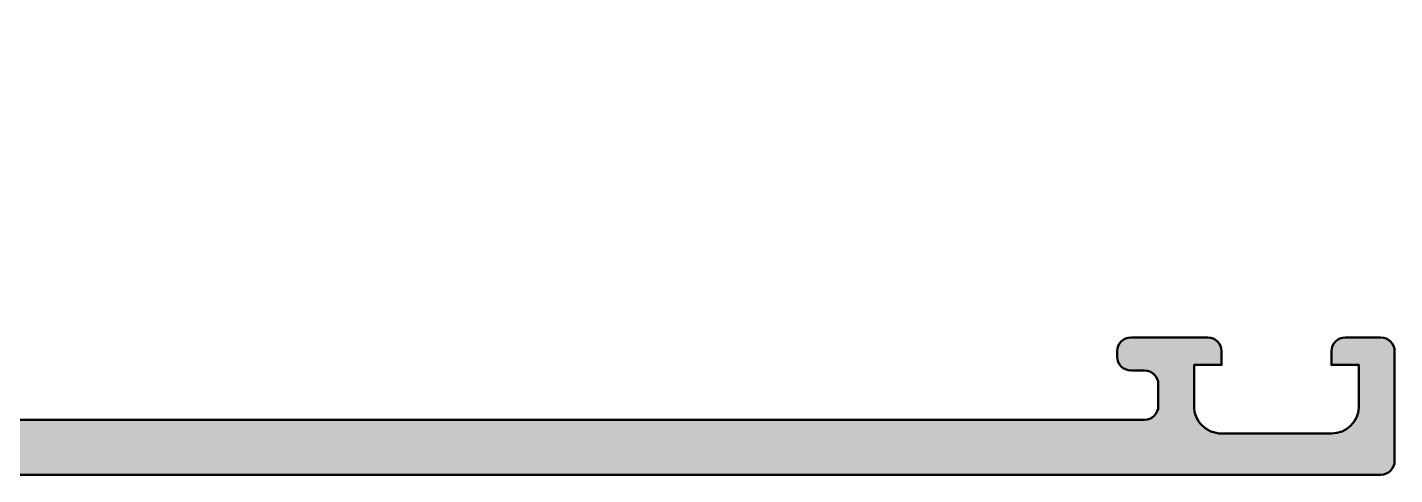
# Model space of a CAD drawing. Extents: x 0 to 125, y 0 to 90.
# Drawn here: x 75.25 to 125, y 0 to 16.3 of the extents above; entities that cross this region are included whole.
import ezdxf

# ---------------------------------------------------------------- set-up
doc = ezdxf.new("R2010")
doc.units = 0
doc.layers.add('0S-Alu contour', color=7, linetype='Continuous', lineweight=50)
doc.layers.add('0S-Alu hatch', color=252, linetype='Continuous', lineweight=25)

# ---------------------------------------------------------------- blocks, each defined once
blk = doc.blocks.new('462320__40E64D58_705A_4956_896D_1532412B8178_')
at = {"layer": '0S-Alu hatch'}
h = blk.add_hatch(color=256, dxfattribs=at)
edge = h.paths.add_edge_path()
edge.add_ellipse((68.10000000000002, 3.431119203401289), major_axis=(-0.9999999999999974, 0), ratio=1, start_angle=0, end_angle=85.91438322002472, ccw=False)
edge.add_line((67.10000000000002, 3.43111920340128), (67.1, 10.09999999999999))
edge.add_ellipse((67.6, 10.1), major_axis=(-0.5, 0), ratio=1, start_angle=270, end_angle=360, ccw=False)
edge.add_line((67.6, 10.6), (68.49999999999999, 10.6))
edge.add_arc((68.5, 11.1), 0.5, 269.9999999999984, 360)
edge.add_line((69, 11.09999999999999), (69.00000000000001, 12.49999999999996))
edge.add_ellipse((69.07883644654306, 12.7675205919931), major_axis=(-0.2788950563274501, 0), ratio=1, start_angle=-1.1645893740912925, end_angle=73.58012358050729, ccw=False)
edge.add_line((68.799999, 12.77318899999144), (68.79999899999997, 13.22678299999147))
edge.add_ellipse((69.07886709564316, 13.23244365946848), major_axis=(-0.2789255417371709, 0), ratio=1, start_angle=-73.57540544464479, end_angle=1.1628700728767853, ccw=False)
edge.add_line((68.99999999999999, 13.49998699999144), (69.00000000000001, 15.37999799999997))
edge.add_arc((68.69999999999999, 15.37999799999996), 0.3000000000000256, 0, 90.00000000000273)
edge.add_line((68.69999999999997, 15.67999799999998), (67.72002568095722, 15.67999799999998))
edge.add_arc((67.7200256809572, 15.37999799999996), 0.3000000000000149, 89.99999999999729, 180)
edge.add_line((67.4200256809572, 15.37999799999998), (67.42002568095724, 12.61999999999997))
edge.add_ellipse((67.30002568095723, 12.62), major_axis=(-0.1200000000000045, 0), ratio=1, start_angle=89.99999999999329, end_angle=180, ccw=False)
edge.add_line((67.30002568095722, 12.49999999999999), (62.99999999999995, 12.49999999999999))
edge.add_ellipse((62.99999999999992, 12.99999999999992), major_axis=(-0.4999999999999325, 0), ratio=1, start_angle=0, end_angle=90.00000000000318, ccw=False)
edge.add_line((62.49999999999999, 12.99999999999988), (62.50000000000004, 13.69999999999994))
edge.add_line((62.50000000000004, 13.69999999999994), (63.88149545762224, 16.09282032302726))
edge.add_arc((63.76188021535142, 16.16188021535142), 0.1381197846484381, 330.0000000000289, 456.0127701438561)
edge.add_arc((64.27116275502874, 11.32674727786205), 4.999999999998759, 96.01277014383926, 160.087090314012)
edge.add_ellipse((59.10000000000001, 13.20000000000093), major_axis=(-0.5000000000009809, 0), ratio=1, start_angle=89.99999999999511, end_angle=160.0870903140032, ccw=False)
edge.add_line((59.09999999999996, 12.69999999999995), (10.10000000000018, 12.70000000000003))
edge.add_ellipse((10.1000000000004, 13.20000000000052), major_axis=(-0.5000000000004956, 0), ratio=1, start_angle=19.91290968596462, end_angle=89.99999999997442, ccw=False)
edge.add_arc((4.928837244971571, 11.32674727786149), 4.999999999999381, 19.91290968599246, 83.98722985616362)
edge.add_arc((5.438119784648677, 16.16188021535139), 0.138119784648574, 83.98722985613607, 209.9999999999619)
edge.add_line((5.318504542377729, 16.09282032302718), (6.700000000000023, 13.70000000000005))
edge.add_line((6.700000000000023, 13.70000000000005), (6.70000000000008, 12.99999999999994))
edge.add_ellipse((6.200000000000106, 12.99999999999996), major_axis=(-0.4999999999999734, 0), ratio=1, start_angle=89.9999999999975, end_angle=180, ccw=False)
edge.add_line((6.200000000000085, 12.49999999999999), (1.89997431904267, 12.5))
edge.add_ellipse((1.899974319042669, 12.61999999999992), major_axis=(-0.1199999999999157, 0), ratio=1, start_angle=0, end_angle=90.00000000000051, ccw=False)
edge.add_line((1.779974319042754, 12.61999999999992), (1.779974319042753, 15.37999799999991))
edge.add_arc((1.479974319042749, 15.37999799999991), 0.300000000000004, 0, 90.00000000000026)
edge.add_line((1.479974319042748, 15.67999799999992), (0.4999999999999677, 15.67999799999992))
edge.add_arc((0.4999999999999676, 15.37999799999992), 0.3000000000000007, 89.99999999999999, 180)
edge.add_line((0.1999999999999669, 15.37999799999992), (0.199999999999967, 13.4999869999914))
edge.add_ellipse((0.1211329043567993, 13.23244365946847), major_axis=(-0.2789255417371491, 0), ratio=1, start_angle=178.8371299271139, end_angle=253.57540544464518, ccw=False)
edge.add_line((0.4000009999999671, 13.22678299999141), (0.4000009999999673, 12.7731889999914))
edge.add_ellipse((0.1211635534569229, 12.76752059199303), major_axis=(-0.2788950563274315, 0), ratio=1, start_angle=106.4198764194924, end_angle=181.1645893740976, ccw=False)
edge.add_line((0.1999999999999665, 12.49999999999992), (0.200000000000017, 11))
edge.add_arc((0.7000000000000158, 11), 0.4999999999999988, 180, 270.0000000000001)
edge.add_line((0.7000000000000169, 10.5), (6.399999999999999, 10.5))
edge.add_ellipse((6.399999999999998, 10), major_axis=(-0.5000000000000018, 0), ratio=1, start_angle=180, end_angle=269.9999999999999, ccw=False)
edge.add_line((6.9, 9.999999999999995), (6.899999999999971, 2.800000000000011))
edge.add_ellipse((5.899999999999972, 2.800000000000011), major_axis=(-0.9999999999999991, 0), ratio=1, start_angle=90, end_angle=180, ccw=False)
edge.add_line((5.899999999999971, 1.800000000000011), (2.699999999999988, 1.800000000000011))
edge.add_ellipse((2.699999999999989, 2.800000000000012), major_axis=(-1, 0), ratio=1, start_angle=0, end_angle=90, ccw=False)
edge.add_line((1.699999999999988, 2.800000000000011), (1.699999999999988, 4.5))
edge.add_line((1.699999999999988, 4.5), (1.099999999999995, 4.5))
edge.add_line((1.099999999999995, 4.5), (0, 3.400000000000005))
edge.add_line((0, 3.400000000000005), (0, 0))
edge.add_line((0, 0), (124.5, 0))
edge.add_arc((124.5, 0.4999999999999992), 0.4999999999999992, 270, 360)
edge.add_line((125, 0.499999999999998), (125, 4.499999999999996))
edge.add_arc((124.4999999999999, 4.499999999999976), 0.5000000000000285, 0, 90)
edge.add_line((124.4999999999999, 5.000000000000005), (123.2, 4.999999999999999))
edge.add_arc((123.2, 4.499999999999995), 0.5000000000000036, 89.99999999999837, 180)
edge.add_line((122.7, 4.500000000000002), (122.7, 3.999999999999998))
edge.add_line((122.7, 3.999999999999998), (123.7, 3.999999999999998))
edge.add_line((123.7, 3.999999999999998), (123.7, 2.499999999999976))
edge.add_ellipse((122.7, 2.499999999999992), major_axis=(-1, 0), ratio=1, start_angle=90, end_angle=180, ccw=False)
edge.add_line((122.7, 1.499999999999998), (118.7, 1.499999999999999))
edge.add_ellipse((118.7, 2.49999999999998), major_axis=(-0.9999999999999813, 0), ratio=1, start_angle=0, end_angle=90.0000000000008, ccw=False)
edge.add_line((117.7, 2.49999999999999), (117.7, 3.999999999999999))
edge.add_line((117.7, 3.999999999999999), (118.7, 3.999999999999999))
edge.add_line((118.7, 3.999999999999999), (118.7, 4.499999999999991))
edge.add_arc((118.2, 4.499999999999996), 0.5, 0, 90)
edge.add_line((118.2, 4.999999999999996), (115.3999999999999, 5))
edge.add_arc((115.4, 4.500000000000018), 0.4999999999999814, 90.0000000000016, 180)
edge.add_line((114.9, 4.500000000000006), (114.9, 4.299999999999992))
edge.add_arc((115.4, 4.299999999999987), 0.5, 180, 269.9999999999984)
edge.add_line((115.4, 3.799999999999987), (115.9, 3.799999999999998))
edge.add_ellipse((115.9, 3.299999999999995), major_axis=(-0.5000000000000031, 0), ratio=1, start_angle=180, end_angle=270, ccw=False)
edge.add_line((116.3999999999999, 3.300000000000021), (116.4, 2.499999999999997))
edge.add_ellipse((115.9, 2.499999999999983), major_axis=(-0.4999999999999716, 0), ratio=1, start_angle=89.99999999999511, end_angle=180, ccw=False)
edge.add_line((115.9, 2.000000000000011), (74.10000000000002, 2.000000000000001))
edge.add_line((74.10000000000002, 2.000000000000001), (68.0287529500121, 2.433660503570557))
edge = h.paths.add_edge_path()
edge.add_line((8.900000000000006, 10.9), (65.10000000000001, 10.89999999999995))
edge.add_ellipse((65.10000000000004, 10.39999999999997), major_axis=(-0.4999999999999716, 0), ratio=1, start_angle=180, end_angle=270.00000000000324, ccw=False)
edge.add_line((65.60000000000001, 10.4), (65.60000000000001, 2.200000000000006))
edge.add_ellipse((65.1, 2.200000000000009), major_axis=(-0.5000000000000103, 0), ratio=1, start_angle=90, end_angle=180, ccw=False)
edge.add_line((65.1, 1.699999999999999), (8.900000000000006, 1.699999999999998))
edge.add_ellipse((8.900000000000006, 2.199999999999998), major_axis=(-0.5, 0), ratio=1, start_angle=0, end_angle=89.99999999999977, ccw=False)
edge.add_line((8.400000000000006, 2.199999999999999), (8.400000000000002, 10.4))
edge.add_ellipse((8.900000000000006, 10.4), major_axis=(-0.5000000000000036, 0), ratio=1, start_angle=270, end_angle=360, ccw=False)
at = {"layer": '0S-Alu contour', "color": 7}
for points in [[(5.318504542377729, 16.09282032302718), (6.700000000000023, 13.70000000000005), (6.70000000000008, 12.99999999999994)], [(62.49999999999999, 12.99999999999988), (62.50000000000004, 13.69999999999994), (63.88149545762224, 16.09282032302726)], [(1.479974319042748, 15.67999799999992), (0.4999999999999677, 15.67999799999992)], [(68.69999999999997, 15.67999799999998), (67.72002568095722, 15.67999799999998)], [(0.1999999999999669, 15.37999799999992), (0.199999999999967, 13.4999869999914)], [(1.779974319042754, 12.61999999999992), (1.779974319042753, 15.37999799999991)], [(67.4200256809572, 15.37999799999998), (67.42002568095724, 12.61999999999997)], [(68.99999999999999, 13.49998699999144), (69.00000000000001, 15.37999799999997)], [(0.4000009999999671, 13.22678299999141), (0.4000009999999673, 12.7731889999914)], [(68.799999, 12.77318899999144), (68.79999899999997, 13.22678299999147)], [(0.1999999999999665, 12.49999999999992), (0.200000000000017, 11)], [(6.200000000000085, 12.49999999999999), (1.89997431904267, 12.5)], [(59.09999999999996, 12.69999999999995), (10.10000000000018, 12.70000000000003)], [(67.30002568095722, 12.49999999999999), (62.99999999999995, 12.49999999999999)], [(69, 11.09999999999999), (69.00000000000001, 12.49999999999996)], [(0.7000000000000169, 10.5), (6.399999999999999, 10.5)], [(8.900000000000006, 10.9), (65.10000000000001, 10.89999999999995)], [(67.6, 10.6), (68.49999999999999, 10.6)], [(6.9, 9.999999999999995), (6.899999999999971, 2.800000000000011)], [(8.400000000000006, 2.199999999999999), (8.400000000000002, 10.4)], [(65.60000000000001, 10.4), (65.60000000000001, 2.200000000000005)], [(67.10000000000002, 3.43111920340128), (67.1, 10.09999999999999)], [(118.2, 4.999999999999996), (115.3999999999999, 5)], [(124.4999999999999, 5.000000000000005), (123.2, 4.999999999999999)], [(1.699999999999988, 2.800000000000011), (1.699999999999988, 4.5), (1.099999999999995, 4.5), (0, 3.400000000000005), (0, 0), (124.5, 0)], [(114.9, 4.500000000000006), (114.9, 4.299999999999992)], [(117.7, 2.49999999999999), (117.7, 3.999999999999999), (118.7, 3.999999999999999), (118.7, 4.499999999999991)], [(122.7, 4.500000000000002), (122.7, 3.999999999999998), (123.7, 3.999999999999998), (123.7, 2.499999999999976)], [(125, 0.499999999999998), (125, 4.499999999999996)], [(115.4, 3.799999999999987), (115.9, 3.799999999999998)], [(116.3999999999999, 3.300000000000021), (116.4, 2.499999999999997)], [(115.9, 2.000000000000011), (74.10000000000002, 2.000000000000001), (68.0287529500121, 2.433660503570557)], [(5.899999999999971, 1.800000000000011), (2.699999999999988, 1.800000000000011)], [(65.1, 1.699999999999999), (8.900000000000002, 1.699999999999998)], [(122.7, 1.499999999999998), (118.7, 1.499999999999999)]]:
    blk.add_lwpolyline(points, dxfattribs=at)
for centre, radius, start, end in [((5.438119784648677, 16.16188021535139), 0.138119784648574, 83.98722985613607, 209.9999999999619), ((4.928837244971571, 11.32674727786149), 4.999999999999381, 19.91290968599246, 83.98722985616362), ((64.27116275502874, 11.32674727786205), 4.999999999998759, 96.01277014383926, 160.087090314012), ((63.76188021535142, 16.16188021535142), 0.1381197846484381, 330.0000000000289, 96.01277014385606), ((0.4999999999999676, 15.37999799999992), 0.3000000000000007, 89.99999999999999, 180), ((1.479974319042749, 15.37999799999991), 0.300000000000004, 0, 90.00000000000026), ((67.7200256809572, 15.37999799999996), 0.3000000000000149, 89.99999999999729, 180), ((68.69999999999999, 15.37999799999996), 0.3000000000000256, 0, 90.00000000000273), ((0.7000000000000158, 11), 0.4999999999999988, 180, 270.0000000000001), ((68.5, 11.1), 0.5, 269.9999999999984, 0), ((115.4, 4.500000000000018), 0.4999999999999814, 90.0000000000016, 180), ((118.2, 4.499999999999996), 0.5, 0, 90), ((123.2, 4.499999999999995), 0.5000000000000036, 89.99999999999837, 180), ((124.4999999999999, 4.499999999999976), 0.5000000000000285, 0, 90), ((115.4, 4.299999999999987), 0.5, 180, 269.9999999999984), ((124.5, 0.4999999999999992), 0.4999999999999992, 270, 0)]:
    blk.add_arc(centre, radius, start, end, dxfattribs=at)
at = {"layer": '0S-Alu contour', "color": 7, "extrusion": (0, 0, -1)}
for centre, radius, start, end in [((-0.1211329043567993, 13.23244365946847), 0.2789255417371491, 106.4245945553548, 181.1628700728862), ((-69.07886709564316, 13.23244365946848), 0.2789255417371709, 358.8371299271232, 73.57540544464477), ((-6.200000000000106, 12.99999999999996), 0.4999999999999734, 180, 270.0000000000025), ((-10.1000000000004, 13.20000000000052), 0.5000000000004956, 270.0000000000256, 340.0870903140354), ((-59.10000000000001, 13.20000000000093), 0.5000000000009809, 199.9129096859968, 270.0000000000049), ((-62.99999999999992, 12.99999999999992), 0.4999999999999325, 269.9999999999968, 0), ((-0.1211635534569229, 12.76752059199303), 0.2788950563274315, 178.8354106259024, 253.5801235805076), ((-1.899974319042669, 12.61999999999992), 0.1199999999999157, 269.9999999999995, 0), ((-67.30002568095723, 12.62), 0.1200000000000045, 180, 270.0000000000068), ((-69.07883644654306, 12.7675205919931), 0.2788950563274501, 286.4198764194927, 1.16458937409129), ((-6.399999999999998, 10), 0.5000000000000018, 90.0000000000001, 180), ((-8.900000000000006, 10.4), 0.5000000000000036, 0, 90), ((-65.10000000000004, 10.39999999999997), 0.4999999999999716, 89.99999999999675, 180), ((-67.6, 10.1), 0.5, 0, 90), ((-115.9, 3.299999999999995), 0.5000000000000031, 90, 180), ((-68.10000000000002, 3.431119203401289), 0.9999999999999974, 274.0856167799754, 0), ((-2.699999999999989, 2.800000000000012), 1, 270.0000000000001, 0), ((-5.899999999999972, 2.800000000000011), 0.9999999999999991, 180, 270.0000000000001), ((-115.9, 2.499999999999983), 0.4999999999999716, 180, 270.0000000000049), ((-118.7, 2.49999999999998), 0.9999999999999813, 269.9999999999992, 0), ((-122.7, 2.499999999999992), 1, 180, 270), ((-8.900000000000006, 2.199999999999998), 0.5, 270.0000000000002, 0), ((-65.1, 2.200000000000009), 0.5000000000000103, 180, 270)]:
    blk.add_arc(centre, radius, start, end, dxfattribs=at)
blk = doc.blocks.new('442250__6E5FD302_1D56_4ABA_915E_9CEA07BE8054_')
at = {"layer": '0S-Alu contour', "color": 7}
blk.add_blockref('462320__40E64D58_705A_4956_896D_1532412B8178_', (0, 0), dxfattribs=at)

msp = doc.modelspace()

# ---------------------------------------------------------------- block references
at = {"layer": '0S-Alu contour', "color": 7}
msp.add_blockref('442250__6E5FD302_1D56_4ABA_915E_9CEA07BE8054_', (0, 0), dxfattribs=at)

doc.saveas('drawing.dxf')
